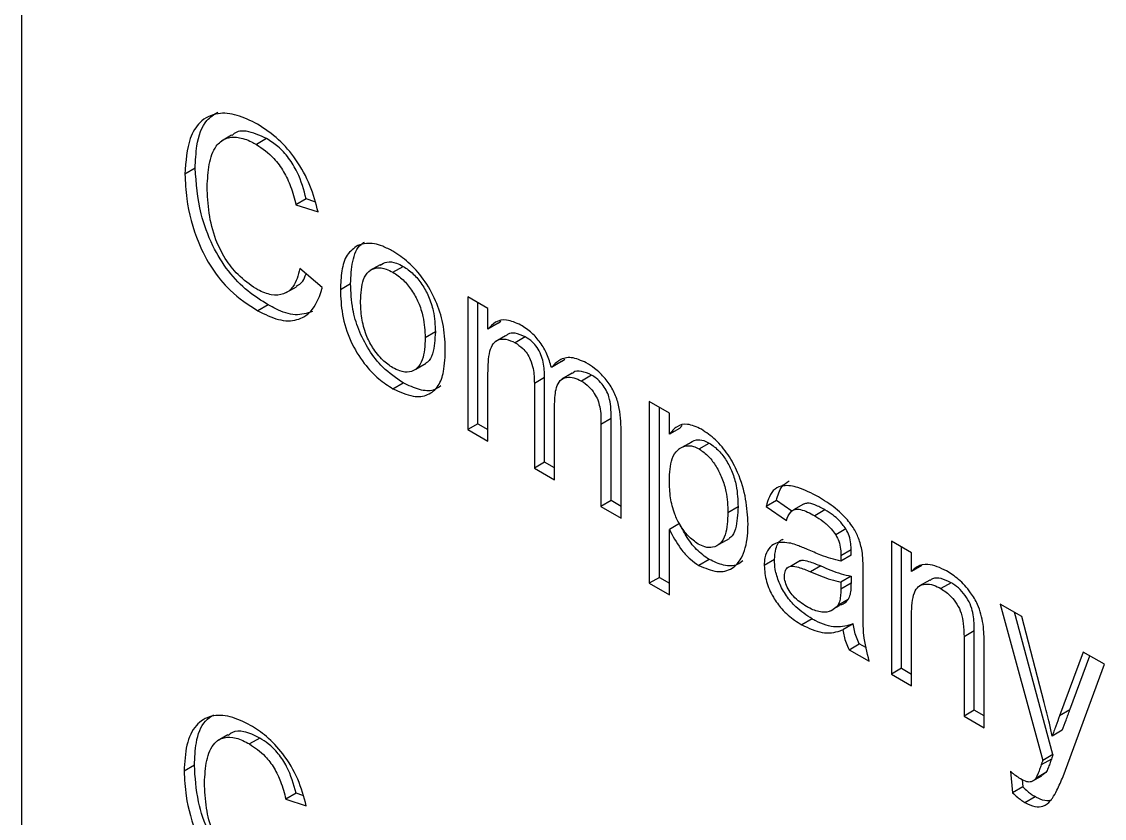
# Model space of a CAD drawing. Extents: x 75 to 2075, y 25 to 1460.
# Drawn here: x 1901.78 to 1918.91, y 1056.58 to 1069.19 of the extents above; entities that cross this region are included whole.
import ezdxf

# ---------------------------------------------------------------- set-up
doc = ezdxf.new("R2010")
doc.units = 0
doc.header["$LTSCALE"] = 5
doc.linetypes.add('SLD-KATı', pattern=[0])
doc.layers.get('0').update_dxf_attribs({"linetype": 'CONTINUOUS'})

msp = doc.modelspace()

# ---------------------------------------------------------------- linework, layer by layer
at = {"color": 7, "linetype": 'SLD-KATı'}
for p, q in [((1901.78, 1106.002), (1901.78, 1036.946)), ((1905.102, 1067.393), (1904.941, 1067.3)), ((1905.656, 1067.338), (1905.495, 1067.245)), ((1904.526, 1066.869), (1904.364, 1066.776)), ((1906.282, 1066.386), (1906.12, 1066.293)), ((1906.421, 1066.34), (1906.282, 1066.386)), ((1906.12, 1066.293), (1906.472, 1066.177)), ((1907.451, 1065.343), (1907.289, 1065.249)), ((1907.654, 1065.224), (1907.816, 1065.317)), ((1906.536, 1064.984), (1906.184, 1065.281)), ((1905.965, 1064.901), (1906.127, 1064.994)), ((1906.985, 1065.041), (1906.823, 1064.948)), ((1909.158, 1064.651), (1908.839, 1064.835)), ((1908.839, 1064.835), (1908.839, 1062.734)), ((1905.68, 1064.707), (1905.519, 1064.613)), ((1909, 1062.827), (1909, 1064.742)), ((1909.158, 1064.323), (1909.158, 1064.651)), ((1909.32, 1064.417), (1909.361, 1064.448)), ((1908.326, 1064.279), (1908.164, 1064.186)), ((1909.32, 1064.417), (1909.158, 1064.323)), ((1909.435, 1064.219), (1909.273, 1064.125)), ((1909.748, 1064.202), (1909.586, 1064.109)), ((1908.018, 1063.692), (1908.18, 1063.785)), ((1910.323, 1063.812), (1910.162, 1063.718)), ((1910.323, 1063.812), (1910.374, 1063.85)), ((1909.158, 1062.549), (1909.158, 1063.62)), ((1910.49, 1063.625), (1910.329, 1063.531)), ((1910.798, 1063.596), (1910.637, 1063.502)), ((1907.654, 1063.381), (1907.816, 1063.474)), ((1910.054, 1063.559), (1909.892, 1063.466)), ((1909.892, 1063.466), (1909.892, 1062.125)), ((1910.054, 1062.219), (1910.054, 1063.559)), ((1910.212, 1061.941), (1910.212, 1063.14)), ((1912.028, 1062.994), (1911.708, 1063.179)), ((1911.708, 1063.179), (1911.708, 1060.303)), ((1911.87, 1060.396), (1911.87, 1063.085)), ((1911.108, 1062.91), (1910.946, 1062.817)), ((1911.108, 1061.61), (1911.108, 1062.91)), ((1912.028, 1062.661), (1912.028, 1062.994)), ((1909, 1062.827), (1908.839, 1062.734)), ((1908.839, 1062.734), (1909.158, 1062.549)), ((1909, 1062.827), (1909.158, 1062.736)), ((1910.946, 1062.817), (1910.946, 1061.517)), ((1911.265, 1061.333), (1911.265, 1062.768)), ((1912.189, 1062.754), (1912.028, 1062.661)), ((1912.189, 1062.754), (1912.23, 1062.797)), ((1912.33, 1062.511), (1912.168, 1062.418)), ((1912.498, 1062.428), (1912.66, 1062.521)), ((1910.054, 1062.219), (1909.892, 1062.125)), ((1910.212, 1062.128), (1910.054, 1062.219)), ((1909.892, 1062.125), (1910.212, 1061.941)), ((1911.108, 1061.61), (1910.946, 1061.517)), ((1911.265, 1061.519), (1911.108, 1061.61)), ((1913.722, 1061.613), (1913.56, 1061.52)), ((1913.968, 1061.443), (1913.722, 1061.613)), ((1914.152, 1061.556), (1913.991, 1061.463)), ((1910.946, 1061.517), (1911.265, 1061.333)), ((1913.115, 1061.513), (1912.954, 1061.419)), ((1913.56, 1061.52), (1913.88, 1061.298)), ((1914.489, 1061.465), (1914.328, 1061.372)), ((1912.189, 1061.25), (1912.028, 1061.156)), ((1912.028, 1060.118), (1912.028, 1061.156)), ((1912.817, 1060.92), (1912.979, 1061.013)), ((1914.821, 1061.162), (1914.66, 1061.069)), ((1915.859, 1060.782), (1915.54, 1060.967)), ((1915.54, 1060.967), (1915.54, 1058.865)), ((1915.702, 1058.958), (1915.702, 1060.873)), ((1912.658, 1060.679), (1912.496, 1060.585)), ((1913.69, 1060.677), (1913.528, 1060.583)), ((1914.902, 1060.747), (1914.74, 1060.654)), ((1914.903, 1060.832), (1914.742, 1060.739)), ((1915.859, 1060.489), (1915.859, 1060.782)), ((1914.103, 1060.663), (1913.942, 1060.57)), ((1914.423, 1060.577), (1914.261, 1060.484)), ((1916.021, 1060.582), (1915.859, 1060.489)), ((1911.87, 1060.396), (1911.708, 1060.303)), ((1911.87, 1060.396), (1912.028, 1060.305)), ((1914.903, 1060.415), (1914.742, 1060.321)), ((1914.903, 1060.415), (1914.902, 1060.308)), ((1915.093, 1060.036), (1915.093, 1060.486)), ((1916.147, 1060.354), (1915.986, 1060.26)), ((1911.708, 1060.303), (1912.028, 1060.118)), ((1914.742, 1060.321), (1914.74, 1060.215)), ((1914.74, 1060.215), (1914.902, 1060.308)), ((1916.487, 1060.312), (1916.325, 1060.219)), ((1914.855, 1060.044), (1914.693, 1059.951)), ((1914.555, 1059.857), (1914.569, 1059.865)), ((1914.626, 1059.898), (1914.717, 1059.95)), ((1917.602, 1059.776), (1917.264, 1059.971)), ((1917.264, 1059.971), (1917.935, 1057.5)), ((1918.097, 1057.594), (1917.486, 1059.843)), ((1914.286, 1059.739), (1914.124, 1059.645)), ((1914.935, 1059.659), (1914.774, 1059.565)), ((1915.859, 1058.681), (1915.859, 1059.808)), ((1917.959, 1058.416), (1917.602, 1059.776)), ((1916.851, 1059.549), (1916.69, 1059.456)), ((1916.851, 1058.295), (1916.851, 1059.549)), ((1914.87, 1059.252), (1915.031, 1059.345)), ((1915.146, 1059.279), (1915.031, 1059.345)), ((1916.69, 1059.456), (1916.69, 1058.201)), ((1917.009, 1058.017), (1917.009, 1059.303)), ((1914.87, 1059.252), (1915.189, 1059.068)), ((1918.574, 1059.215), (1918.202, 1058.205)), ((1918.364, 1058.298), (1918.679, 1059.155)), ((1918.91, 1059.021), (1918.574, 1059.215)), ((1915.702, 1058.958), (1915.54, 1058.865)), ((1915.702, 1058.958), (1915.859, 1058.867)), ((1918.258, 1057.247), (1918.91, 1059.021)), ((1915.54, 1058.865), (1915.859, 1058.681)), ((1916.851, 1058.295), (1916.69, 1058.201)), ((1917.009, 1058.204), (1916.851, 1058.295)), ((1918.364, 1058.298), (1918.202, 1058.205)), ((1916.69, 1058.201), (1917.009, 1058.017)), ((1918.245, 1057.976), (1918.084, 1057.883)), ((1905.041, 1057.904), (1904.879, 1057.811)), ((1905.549, 1057.853), (1905.387, 1057.76)), ((1918.097, 1057.594), (1917.935, 1057.5)), ((1904.513, 1057.423), (1904.351, 1057.33)), ((1918.072, 1057.522), (1917.91, 1057.429)), ((1917.424, 1057.329), (1917.456, 1056.989)), ((1917.759, 1057.164), (1917.921, 1057.258)), ((1917.986, 1057.309), (1917.825, 1057.215)), ((1917.986, 1057.309), (1917.92, 1057.259)), ((1917.618, 1057.082), (1917.456, 1056.989)), ((1917.607, 1057.196), (1917.618, 1057.082)), ((1906.122, 1056.98), (1905.961, 1056.887)), ((1906.23, 1056.945), (1906.122, 1056.98)), ((1917.652, 1056.835), (1917.813, 1056.928)), ((1905.961, 1056.887), (1906.283, 1056.781))]:
    msp.add_line(p, q, dxfattribs=at)
for points, knots in [([(1905.512, 1067.567), (1905.403, 1067.621), (1905.185, 1067.729), (1904.86, 1067.756), (1904.597, 1067.628), (1904.4, 1067.302), (1904.378, 1066.977), (1904.364, 1066.776)], [0, 0, 0, 0, 0.1701056, 0.3408708, 0.5442027, 0.7187881, 1, 1, 1, 1]), ([(1904.526, 1066.869), (1904.531, 1066.99), (1904.544, 1067.281), (1904.656, 1067.613), (1904.821, 1067.719), (1904.882, 1067.758)], [0, 0, 0, 0, 0.311792, 0.747255, 1, 1, 1, 1]), ([(1906.472, 1066.177), (1906.435, 1066.317), (1906.36, 1066.599), (1906.135, 1067.005), (1905.841, 1067.351), (1905.625, 1067.493), (1905.512, 1067.567)], [0, 0, 0, 0, 0.251058, 0.504599, 0.739603, 1, 1, 1, 1]), ([(1904.715, 1066.575), (1904.722, 1066.696), (1904.736, 1066.938), (1904.828, 1067.215), (1904.998, 1067.353), (1905.196, 1067.374), (1905.37, 1067.314), (1905.469, 1067.259), (1905.495, 1067.245)], [0, 0, 0, 0, 0.231033, 0.463353, 0.626192, 0.789224, 0.944775, 1, 1, 1, 1]), ([(1905.656, 1067.338), (1905.547, 1067.389), (1905.362, 1067.475), (1905.176, 1067.454), (1905.12, 1067.397), (1905.108, 1067.385)], [0, 0, 0, 0, 0.533255, 0.901284, 1, 1, 1, 1]), ([(1905.495, 1067.245), (1905.591, 1067.18), (1905.749, 1067.072), (1905.932, 1066.818), (1906.05, 1066.564), (1906.096, 1066.389), (1906.12, 1066.293)], [0, 0, 0, 0, 0.323377, 0.533941, 0.743633, 1, 1, 1, 1]), ([(1906.282, 1066.386), (1906.244, 1066.528), (1906.184, 1066.75), (1906.01, 1067.037), (1905.839, 1067.221), (1905.717, 1067.3), (1905.656, 1067.338)], [0, 0, 0, 0, 0.373366, 0.583602, 0.793798, 1, 1, 1, 1]), ([(1905.68, 1064.707), (1905.572, 1064.775), (1905.354, 1064.912), (1905.04, 1065.231), (1904.777, 1065.663), (1904.572, 1066.239), (1904.543, 1066.634), (1904.526, 1066.869)], [0, 0, 0, 0, 0.165533, 0.332506, 0.501728, 0.702471, 1, 1, 1, 1]), ([(1904.364, 1066.776), (1904.37, 1066.648), (1904.385, 1066.306), (1904.521, 1065.781), (1904.78, 1065.276), (1905.109, 1064.878), (1905.368, 1064.71), (1905.519, 1064.613)], [0, 0, 0, 0, 0.165411, 0.442598, 0.607093, 0.772196, 1, 1, 1, 1]), ([(1905.486, 1064.964), (1905.39, 1065.031), (1905.215, 1065.154), (1904.992, 1065.435), (1904.825, 1065.777), (1904.732, 1066.172), (1904.721, 1066.438), (1904.715, 1066.575)], [0, 0, 0, 0, 0.200463, 0.364003, 0.528206, 0.756858, 1, 1, 1, 1]), ([(1907.097, 1065.647), (1907.036, 1065.603), (1906.913, 1065.516), (1906.835, 1065.252), (1906.827, 1065.049), (1906.823, 1064.948)], [0, 0, 0, 0, 0.335122, 0.67015, 1, 1, 1, 1]), ([(1906.985, 1065.041), (1906.99, 1065.163), (1907.002, 1065.406), (1907.092, 1065.631), (1907.186, 1065.691), (1907.205, 1065.702)], [0, 0, 0, 0, 0.442751, 0.891288, 1, 1, 1, 1]), ([(1907.654, 1065.556), (1907.6, 1065.584), (1907.456, 1065.66), (1907.259, 1065.697), (1907.142, 1065.661), (1907.097, 1065.647)], [0, 0, 0, 0, 0.268179, 0.717786, 1, 1, 1, 1]), ([(1908.483, 1064.019), (1908.477, 1064.148), (1908.466, 1064.388), (1908.343, 1064.776), (1908.149, 1065.117), (1907.906, 1065.391), (1907.736, 1065.502), (1907.654, 1065.556)], [0, 0, 0, 0, 0.234087, 0.433973, 0.634556, 0.823269, 1, 1, 1, 1]), ([(1907.142, 1064.765), (1907.148, 1064.889), (1907.157, 1065.076), (1907.263, 1065.247), (1907.39, 1065.305), (1907.529, 1065.289), (1907.619, 1065.243), (1907.654, 1065.224)], [0, 0, 0, 0, 0.34915, 0.530339, 0.712129, 0.886502, 1, 1, 1, 1]), ([(1907.454, 1065.338), (1907.487, 1065.358), (1907.558, 1065.401), (1907.691, 1065.382), (1907.78, 1065.336), (1907.816, 1065.317)], [0, 0, 0, 0, 0.344521, 0.741566, 1, 1, 1, 1]), ([(1907.816, 1065.317), (1907.871, 1065.281), (1907.977, 1065.209), (1908.117, 1065.035), (1908.228, 1064.834), (1908.314, 1064.568), (1908.321, 1064.389), (1908.326, 1064.279)], [0, 0, 0, 0, 0.176917, 0.343977, 0.510462, 0.700267, 1, 1, 1, 1]), ([(1906.184, 1065.281), (1906.155, 1065.176), (1906.105, 1064.998), (1905.933, 1064.866), (1905.737, 1064.851), (1905.579, 1064.912), (1905.496, 1064.958), (1905.486, 1064.964)], [0, 0, 0, 0, 0.319745, 0.538312, 0.757475, 0.969147, 1, 1, 1, 1]), ([(1906.122, 1065.002), (1906.161, 1065.024), (1906.234, 1065.063), (1906.265, 1065.157), (1906.279, 1065.201)], [0, 0, 0, 0, 0.532549, 1, 1, 1, 1]), ([(1907.654, 1065.224), (1907.709, 1065.187), (1907.815, 1065.115), (1907.955, 1064.942), (1908.066, 1064.741), (1908.152, 1064.475), (1908.159, 1064.296), (1908.164, 1064.186)], [0, 0, 0, 0, 0.176917, 0.343977, 0.510462, 0.700267, 1, 1, 1, 1]), ([(1905.519, 1064.613), (1905.628, 1064.559), (1905.847, 1064.45), (1906.143, 1064.449), (1906.388, 1064.602), (1906.492, 1064.82), (1906.531, 1064.967), (1906.536, 1064.984)], [0, 0, 0, 0, 0.2287538, 0.4597106, 0.6793861, 0.9631635, 1, 1, 1, 1]), ([(1906.823, 1064.948), (1906.828, 1064.82), (1906.839, 1064.561), (1906.964, 1064.143), (1907.181, 1063.785), (1907.421, 1063.53), (1907.579, 1063.429), (1907.654, 1063.381)], [0, 0, 0, 0, 0.229174, 0.461161, 0.666129, 0.841865, 1, 1, 1, 1]), ([(1907.816, 1063.474), (1907.706, 1063.548), (1907.511, 1063.68), (1907.266, 1063.992), (1907.102, 1064.314), (1907, 1064.678), (1906.99, 1064.909), (1906.985, 1065.041)], [0, 0, 0, 0, 0.2305452, 0.4096207, 0.5888012, 0.7644406, 1, 1, 1, 1]), ([(1906.382, 1064.601), (1906.294, 1064.574), (1906.122, 1064.521), (1905.866, 1064.606), (1905.721, 1064.685), (1905.68, 1064.707)], [0, 0, 0, 0, 0.429438, 0.84039, 1, 1, 1, 1]), ([(1907.654, 1063.712), (1907.599, 1063.749), (1907.483, 1063.827), (1907.333, 1064.019), (1907.215, 1064.253), (1907.151, 1064.509), (1907.145, 1064.678), (1907.142, 1064.765)], [0, 0, 0, 0, 0.174229, 0.372384, 0.541245, 0.763693, 1, 1, 1, 1]), ([(1909.678, 1064.388), (1909.601, 1064.423), (1909.453, 1064.49), (1909.272, 1064.449), (1909.195, 1064.364), (1909.158, 1064.323)], [0, 0, 0, 0, 0.359274, 0.693471, 1, 1, 1, 1]), ([(1908.326, 1064.279), (1908.318, 1064.159), (1908.307, 1063.975), (1908.236, 1063.817), (1908.185, 1063.795), (1908.177, 1063.791)], [0, 0, 0, 0, 0.613662, 0.936764, 1, 1, 1, 1]), ([(1909.748, 1064.202), (1909.693, 1064.226), (1909.596, 1064.268), (1909.488, 1064.262), (1909.451, 1064.224), (1909.439, 1064.212)], [0, 0, 0, 0, 0.4639261, 0.8325008, 1, 1, 1, 1]), ([(1910.162, 1063.718), (1910.142, 1063.789), (1910.103, 1063.924), (1909.99, 1064.115), (1909.845, 1064.28), (1909.736, 1064.35), (1909.678, 1064.388)], [0, 0, 0, 0, 0.256037, 0.490187, 0.724677, 1, 1, 1, 1]), ([(1908.164, 1064.186), (1908.159, 1064.062), (1908.15, 1063.874), (1908.048, 1063.698), (1907.922, 1063.635), (1907.781, 1063.647), (1907.69, 1063.694), (1907.654, 1063.712)], [0, 0, 0, 0, 0.345857, 0.527957, 0.710739, 0.884559, 1, 1, 1, 1]), ([(1909.158, 1063.62), (1909.16, 1063.745), (1909.162, 1063.923), (1909.235, 1064.102), (1909.325, 1064.166), (1909.447, 1064.173), (1909.537, 1064.131), (1909.586, 1064.109)], [0, 0, 0, 0, 0.37333, 0.532125, 0.692149, 0.831411, 1, 1, 1, 1]), ([(1909.586, 1064.109), (1909.628, 1064.082), (1909.695, 1064.038), (1909.779, 1063.94), (1909.838, 1063.828), (1909.886, 1063.662), (1909.89, 1063.542), (1909.892, 1063.466)], [0, 0, 0, 0, 0.213361, 0.344497, 0.476024, 0.669603, 1, 1, 1, 1]), ([(1910.054, 1063.559), (1910.051, 1063.638), (1910.047, 1063.754), (1909.999, 1063.92), (1909.941, 1064.034), (1909.852, 1064.134), (1909.787, 1064.177), (1909.748, 1064.202)], [0, 0, 0, 0, 0.344047, 0.50218, 0.66197, 0.799502, 1, 1, 1, 1]), ([(1907.654, 1063.381), (1907.764, 1063.33), (1907.963, 1063.239), (1908.214, 1063.269), (1908.382, 1063.41), (1908.473, 1063.671), (1908.48, 1063.892), (1908.483, 1064.019)], [0, 0, 0, 0, 0.2270141, 0.4113777, 0.5964416, 0.7679465, 1, 1, 1, 1]), ([(1910.714, 1063.79), (1910.632, 1063.827), (1910.476, 1063.897), (1910.286, 1063.848), (1910.202, 1063.761), (1910.162, 1063.718)], [0, 0, 0, 0, 0.35945, 0.688968, 1, 1, 1, 1]), ([(1911.265, 1062.768), (1911.259, 1062.901), (1911.249, 1063.093), (1911.138, 1063.369), (1911.009, 1063.558), (1910.86, 1063.698), (1910.757, 1063.762), (1910.714, 1063.79)], [0, 0, 0, 0, 0.349667, 0.509999, 0.670728, 0.859642, 1, 1, 1, 1]), ([(1910.798, 1063.596), (1910.744, 1063.62), (1910.639, 1063.668), (1910.531, 1063.663), (1910.498, 1063.625), (1910.494, 1063.62)], [0, 0, 0, 0, 0.478978, 0.935721, 1, 1, 1, 1]), ([(1911.108, 1062.91), (1911.107, 1062.973), (1911.105, 1063.081), (1911.083, 1063.234), (1911.031, 1063.359), (1910.96, 1063.462), (1910.88, 1063.545), (1910.823, 1063.58), (1910.798, 1063.596)], [0, 0, 0, 0, 0.262102, 0.454302, 0.589186, 0.723613, 0.881599, 1, 1, 1, 1]), ([(1908.413, 1063.427), (1908.375, 1063.401), (1908.283, 1063.336), (1908.07, 1063.353), (1907.903, 1063.432), (1907.816, 1063.474)], [0, 0, 0, 0, 0.248948, 0.609336, 1, 1, 1, 1]), ([(1910.212, 1063.14), (1910.216, 1063.232), (1910.222, 1063.375), (1910.294, 1063.52), (1910.395, 1063.569), (1910.514, 1063.564), (1910.597, 1063.522), (1910.637, 1063.502)], [0, 0, 0, 0, 0.3174728, 0.4962705, 0.6764249, 0.8448007, 1, 1, 1, 1]), ([(1910.637, 1063.502), (1910.677, 1063.476), (1910.75, 1063.426), (1910.839, 1063.315), (1910.899, 1063.203), (1910.946, 1063.03), (1910.946, 1062.907), (1910.946, 1062.817)], [0, 0, 0, 0, 0.193168, 0.354357, 0.487885, 0.621369, 1, 1, 1, 1]), ([(1912.534, 1062.739), (1912.459, 1062.774), (1912.316, 1062.842), (1912.14, 1062.793), (1912.065, 1062.705), (1912.028, 1062.661)], [0, 0, 0, 0, 0.350673, 0.674579, 1, 1, 1, 1]), ([(1913.273, 1061.24), (1913.266, 1061.369), (1913.252, 1061.628), (1913.141, 1062.015), (1912.964, 1062.34), (1912.761, 1062.587), (1912.61, 1062.688), (1912.534, 1062.739)], [0, 0, 0, 0, 0.244541, 0.491068, 0.659839, 0.828729, 1, 1, 1, 1]), ([(1912.331, 1062.508), (1912.37, 1062.535), (1912.438, 1062.58), (1912.559, 1062.572), (1912.63, 1062.536), (1912.66, 1062.521)], [0, 0, 0, 0, 0.443236, 0.769158, 1, 1, 1, 1]), ([(1912.028, 1061.926), (1912.033, 1062.05), (1912.042, 1062.244), (1912.152, 1062.422), (1912.273, 1062.484), (1912.397, 1062.479), (1912.468, 1062.443), (1912.498, 1062.428)], [0, 0, 0, 0, 0.359218, 0.561512, 0.764115, 0.902199, 1, 1, 1, 1]), ([(1912.498, 1062.428), (1912.551, 1062.391), (1912.65, 1062.321), (1912.773, 1062.149), (1912.869, 1061.961), (1912.943, 1061.704), (1912.95, 1061.529), (1912.954, 1061.419)], [0, 0, 0, 0, 0.177405, 0.333367, 0.498262, 0.685304, 1, 1, 1, 1]), ([(1912.66, 1062.521), (1912.712, 1062.484), (1912.811, 1062.414), (1912.935, 1062.243), (1913.031, 1062.054), (1913.105, 1061.797), (1913.111, 1061.622), (1913.115, 1061.513)], [0, 0, 0, 0, 0.177405, 0.333367, 0.498262, 0.685304, 1, 1, 1, 1]), ([(1912.485, 1060.923), (1912.43, 1060.962), (1912.325, 1061.036), (1912.198, 1061.214), (1912.095, 1061.422), (1912.036, 1061.669), (1912.031, 1061.837), (1912.028, 1061.926)], [0, 0, 0, 0, 0.186089, 0.355115, 0.514838, 0.741405, 1, 1, 1, 1]), ([(1913.722, 1061.613), (1913.744, 1061.695), (1913.783, 1061.835), (1913.883, 1061.896), (1913.924, 1061.922)], [0, 0, 0, 0, 0.5903824, 1, 1, 1, 1]), ([(1914.385, 1061.67), (1914.277, 1061.726), (1914.086, 1061.825), (1913.848, 1061.862), (1913.691, 1061.805), (1913.604, 1061.682), (1913.574, 1061.573), (1913.56, 1061.52)], [0, 0, 0, 0, 0.299431, 0.527405, 0.688149, 0.848766, 1, 1, 1, 1]), ([(1914.489, 1061.465), (1914.437, 1061.493), (1914.342, 1061.543), (1914.223, 1061.58), (1914.172, 1061.56), (1914.154, 1061.552)], [0, 0, 0, 0, 0.448347, 0.801563, 1, 1, 1, 1]), ([(1915.078, 1060.81), (1915.062, 1060.879), (1915.035, 1061.005), (1914.931, 1061.206), (1914.757, 1061.41), (1914.564, 1061.563), (1914.429, 1061.644), (1914.385, 1061.67)], [0, 0, 0, 0, 0.186443, 0.336426, 0.535955, 0.84797, 1, 1, 1, 1]), ([(1912.954, 1061.419), (1912.949, 1061.296), (1912.941, 1061.107), (1912.845, 1060.925), (1912.727, 1060.863), (1912.6, 1060.866), (1912.52, 1060.906), (1912.485, 1060.923)], [0, 0, 0, 0, 0.358563, 0.546555, 0.735492, 0.886011, 1, 1, 1, 1]), ([(1913.115, 1061.513), (1913.108, 1061.392), (1913.098, 1061.208), (1913.033, 1061.046), (1912.983, 1061.022), (1912.976, 1061.019)], [0, 0, 0, 0, 0.617559, 0.94134, 1, 1, 1, 1]), ([(1913.88, 1061.298), (1913.898, 1061.347), (1913.928, 1061.426), (1914.012, 1061.48), (1914.143, 1061.471), (1914.252, 1061.412), (1914.328, 1061.372)], [0, 0, 0, 0, 0.278963, 0.446676, 0.614792, 1, 1, 1, 1]), ([(1914.328, 1061.372), (1914.372, 1061.344), (1914.461, 1061.288), (1914.577, 1061.184), (1914.637, 1061.101), (1914.66, 1061.069)], [0, 0, 0, 0, 0.37929, 0.761237, 1, 1, 1, 1]), ([(1914.821, 1061.162), (1914.785, 1061.211), (1914.723, 1061.294), (1914.607, 1061.391), (1914.533, 1061.438), (1914.489, 1061.465)], [0, 0, 0, 0, 0.366633, 0.627181, 1, 1, 1, 1]), ([(1912.658, 1060.679), (1912.589, 1060.726), (1912.455, 1060.82), (1912.296, 1061.036), (1912.222, 1061.184), (1912.189, 1061.25)], [0, 0, 0, 0, 0.367659, 0.718789, 1, 1, 1, 1]), ([(1912.496, 1060.585), (1912.593, 1060.544), (1912.787, 1060.46), (1913.024, 1060.516), (1913.195, 1060.713), (1913.266, 1060.974), (1913.271, 1061.177), (1913.273, 1061.24)], [0, 0, 0, 0, 0.21108, 0.423089, 0.608425, 0.879181, 1, 1, 1, 1]), ([(1912.028, 1061.156), (1912.082, 1061.051), (1912.174, 1060.875), (1912.348, 1060.682), (1912.45, 1060.615), (1912.496, 1060.585)], [0, 0, 0, 0, 0.448387, 0.752934, 1, 1, 1, 1]), ([(1914.66, 1061.069), (1914.677, 1061.035), (1914.717, 1060.961), (1914.739, 1060.846), (1914.741, 1060.773), (1914.742, 1060.739)], [0, 0, 0, 0, 0.300025, 0.66691, 1, 1, 1, 1]), ([(1914.903, 1060.832), (1914.903, 1060.863), (1914.901, 1060.932), (1914.882, 1061.047), (1914.84, 1061.126), (1914.821, 1061.162)], [0, 0, 0, 0, 0.296105, 0.673457, 1, 1, 1, 1]), ([(1913.952, 1060.935), (1913.864, 1060.947), (1913.724, 1060.967), (1913.593, 1060.858), (1913.535, 1060.73), (1913.53, 1060.626), (1913.528, 1060.583)], [0, 0, 0, 0, 0.383402, 0.61322, 0.842563, 1, 1, 1, 1]), ([(1913.69, 1060.677), (1913.695, 1060.736), (1913.706, 1060.868), (1913.765, 1060.979), (1913.824, 1060.999), (1913.83, 1061.001)], [0, 0, 0, 0, 0.421119, 0.938222, 1, 1, 1, 1]), ([(1914.214, 1060.837), (1914.187, 1060.848), (1914.134, 1060.871), (1914.046, 1060.906), (1913.986, 1060.925), (1913.952, 1060.935)], [0, 0, 0, 0, 0.303153, 0.606337, 1, 1, 1, 1]), ([(1914.74, 1060.654), (1914.689, 1060.666), (1914.585, 1060.689), (1914.409, 1060.755), (1914.285, 1060.807), (1914.214, 1060.837)], [0, 0, 0, 0, 0.301096, 0.601912, 1, 1, 1, 1]), ([(1913.192, 1060.659), (1913.164, 1060.636), (1913.083, 1060.572), (1912.893, 1060.572), (1912.735, 1060.644), (1912.658, 1060.679)], [0, 0, 0, 0, 0.2178748, 0.6189172, 1, 1, 1, 1]), ([(1914.286, 1059.739), (1914.198, 1059.796), (1914.054, 1059.889), (1913.873, 1060.1), (1913.76, 1060.309), (1913.698, 1060.511), (1913.692, 1060.626), (1913.69, 1060.677)], [0, 0, 0, 0, 0.295184, 0.483407, 0.672011, 0.855923, 1, 1, 1, 1]), ([(1914.105, 1060.66), (1914.112, 1060.663), (1914.148, 1060.676), (1914.259, 1060.643), (1914.36, 1060.603), (1914.423, 1060.577)], [0, 0, 0, 0, 0.080159, 0.416888, 1, 1, 1, 1]), ([(1914.742, 1060.739), (1914.742, 1060.732), (1914.742, 1060.718), (1914.741, 1060.69), (1914.74, 1060.668), (1914.74, 1060.654)], [0, 0, 0, 0, 0.250125, 0.500209, 1, 1, 1, 1]), ([(1914.902, 1060.747), (1914.902, 1060.754), (1914.902, 1060.769), (1914.903, 1060.797), (1914.903, 1060.818), (1914.903, 1060.832)], [0, 0, 0, 0, 0.250088, 0.500176, 1, 1, 1, 1]), ([(1915.093, 1060.486), (1915.093, 1060.517), (1915.093, 1060.579), (1915.09, 1060.686), (1915.082, 1060.764), (1915.078, 1060.81)], [0, 0, 0, 0, 0.295392, 0.590817, 1, 1, 1, 1]), ([(1913.528, 1060.583), (1913.535, 1060.5), (1913.547, 1060.339), (1913.659, 1060.09), (1913.816, 1059.874), (1913.978, 1059.735), (1914.086, 1059.669), (1914.124, 1059.645)], [0, 0, 0, 0, 0.231168, 0.448347, 0.633012, 0.871315, 1, 1, 1, 1]), ([(1913.848, 1060.42), (1913.851, 1060.45), (1913.857, 1060.509), (1913.903, 1060.559), (1913.973, 1060.581), (1914.096, 1060.553), (1914.197, 1060.511), (1914.261, 1060.484)], [0, 0, 0, 0, 0.151465, 0.299851, 0.43263, 0.640329, 1, 1, 1, 1]), ([(1914.423, 1060.577), (1914.476, 1060.555), (1914.584, 1060.51), (1914.745, 1060.45), (1914.851, 1060.426), (1914.903, 1060.415)], [0, 0, 0, 0, 0.328949, 0.663406, 1, 1, 1, 1]), ([(1916.414, 1060.499), (1916.312, 1060.546), (1916.141, 1060.626), (1915.957, 1060.583), (1915.888, 1060.516), (1915.859, 1060.489)], [0, 0, 0, 0, 0.463715, 0.782335, 1, 1, 1, 1]), ([(1916.992, 1059.657), (1916.97, 1059.761), (1916.934, 1059.931), (1916.784, 1060.183), (1916.611, 1060.37), (1916.477, 1060.458), (1916.414, 1060.499)], [0, 0, 0, 0, 0.303959, 0.495122, 0.760875, 1, 1, 1, 1]), ([(1914.197, 1059.935), (1914.126, 1059.981), (1914.026, 1060.046), (1913.919, 1060.187), (1913.866, 1060.292), (1913.85, 1060.372), (1913.848, 1060.411), (1913.848, 1060.42)], [0, 0, 0, 0, 0.439875, 0.613983, 0.78895, 0.955904, 1, 1, 1, 1]), ([(1914.261, 1060.484), (1914.315, 1060.462), (1914.422, 1060.417), (1914.584, 1060.357), (1914.689, 1060.333), (1914.742, 1060.321)], [0, 0, 0, 0, 0.328949, 0.663406, 1, 1, 1, 1]), ([(1916.487, 1060.312), (1916.432, 1060.338), (1916.328, 1060.387), (1916.211, 1060.389), (1916.164, 1060.356), (1916.151, 1060.347)], [0, 0, 0, 0, 0.437416, 0.843674, 1, 1, 1, 1]), ([(1914.74, 1060.215), (1914.74, 1060.184), (1914.738, 1060.12), (1914.728, 1060.026), (1914.705, 1059.976), (1914.693, 1059.951)], [0, 0, 0, 0, 0.312047, 0.650148, 1, 1, 1, 1]), ([(1914.902, 1060.308), (1914.901, 1060.278), (1914.9, 1060.214), (1914.89, 1060.12), (1914.866, 1060.07), (1914.855, 1060.044)], [0, 0, 0, 0, 0.312047, 0.650148, 1, 1, 1, 1]), ([(1915.859, 1059.808), (1915.863, 1059.932), (1915.869, 1060.109), (1915.964, 1060.264), (1916.076, 1060.295), (1916.199, 1060.283), (1916.286, 1060.239), (1916.325, 1060.219)], [0, 0, 0, 0, 0.381674, 0.539897, 0.698646, 0.862562, 1, 1, 1, 1]), ([(1916.325, 1060.219), (1916.38, 1060.181), (1916.472, 1060.117), (1916.583, 1059.973), (1916.655, 1059.822), (1916.686, 1059.644), (1916.688, 1059.525), (1916.69, 1059.456)], [0, 0, 0, 0, 0.237268, 0.39578, 0.555411, 0.741863, 1, 1, 1, 1]), ([(1916.851, 1059.549), (1916.85, 1059.632), (1916.848, 1059.757), (1916.806, 1059.941), (1916.733, 1060.083), (1916.632, 1060.208), (1916.544, 1060.276), (1916.496, 1060.306), (1916.487, 1060.312)], [0, 0, 0, 0, 0.308807, 0.463211, 0.619249, 0.788779, 0.959147, 1, 1, 1, 1]), ([(1914.855, 1060.044), (1914.824, 1060.008), (1914.786, 1059.962), (1914.726, 1059.957), (1914.714, 1059.956)], [0, 0, 0, 0, 0.799769, 1, 1, 1, 1]), ([(1915.189, 1059.068), (1915.154, 1059.209), (1915.094, 1059.451), (1915.095, 1059.761), (1915.094, 1059.944), (1915.093, 1060.036)], [0, 0, 0, 0, 0.409089, 0.704246, 1, 1, 1, 1]), ([(1914.693, 1059.951), (1914.66, 1059.918), (1914.594, 1059.852), (1914.437, 1059.837), (1914.298, 1059.88), (1914.215, 1059.925), (1914.197, 1059.935)], [0, 0, 0, 0, 0.27949, 0.574246, 0.90837, 1, 1, 1, 1]), ([(1914.124, 1059.645), (1914.234, 1059.593), (1914.455, 1059.489), (1914.659, 1059.527), (1914.759, 1059.561), (1914.774, 1059.565)], [0, 0, 0, 0, 0.459986, 0.921472, 1, 1, 1, 1]), ([(1914.935, 1059.659), (1914.848, 1059.633), (1914.673, 1059.582), (1914.433, 1059.657), (1914.305, 1059.728), (1914.286, 1059.739)], [0, 0, 0, 0, 0.456532, 0.919814, 1, 1, 1, 1]), ([(1915.031, 1059.345), (1915.016, 1059.38), (1914.985, 1059.449), (1914.953, 1059.555), (1914.941, 1059.624), (1914.935, 1059.659)], [0, 0, 0, 0, 0.329684, 0.660468, 1, 1, 1, 1]), ([(1917.009, 1059.303), (1917.009, 1059.334), (1917.008, 1059.397), (1917.006, 1059.513), (1916.998, 1059.601), (1916.992, 1059.657)], [0, 0, 0, 0, 0.270239, 0.540531, 1, 1, 1, 1]), ([(1914.774, 1059.565), (1914.779, 1059.532), (1914.79, 1059.464), (1914.822, 1059.358), (1914.854, 1059.288), (1914.87, 1059.252)], [0, 0, 0, 0, 0.32957, 0.659979, 1, 1, 1, 1]), ([(1918.084, 1057.883), (1918.069, 1057.951), (1918.044, 1058.073), (1918.002, 1058.251), (1917.974, 1058.361), (1917.959, 1058.416)], [0, 0, 0, 0, 0.386088, 0.69291, 1, 1, 1, 1]), ([(1918.245, 1057.976), (1918.265, 1058.03), (1918.295, 1058.111), (1918.334, 1058.218), (1918.354, 1058.271), (1918.364, 1058.298)], [0, 0, 0, 0, 0.499997, 0.749997, 1, 1, 1, 1]), ([(1905.403, 1058.055), (1905.294, 1058.108), (1905.076, 1058.215), (1904.768, 1058.223), (1904.521, 1058.07), (1904.373, 1057.756), (1904.359, 1057.473), (1904.351, 1057.33)], [0, 0, 0, 0, 0.185799, 0.372523, 0.56917, 0.781845, 1, 1, 1, 1]), ([(1904.513, 1057.423), (1904.519, 1057.544), (1904.532, 1057.814), (1904.635, 1058.106), (1904.774, 1058.194), (1904.821, 1058.223)], [0, 0, 0, 0, 0.350568, 0.780714, 1, 1, 1, 1]), ([(1918.202, 1058.205), (1918.182, 1058.151), (1918.153, 1058.071), (1918.113, 1057.964), (1918.093, 1057.91), (1918.084, 1057.883)], [0, 0, 0, 0, 0.499997, 0.749998, 1, 1, 1, 1]), ([(1905.549, 1057.853), (1905.464, 1057.895), (1905.309, 1057.97), (1905.134, 1057.967), (1905.069, 1057.912), (1905.047, 1057.893)], [0, 0, 0, 0, 0.4513295, 0.8190139, 1, 1, 1, 1]), ([(1906.283, 1056.781), (1906.245, 1056.922), (1906.169, 1057.205), (1905.935, 1057.598), (1905.666, 1057.886), (1905.487, 1058.001), (1905.403, 1058.055)], [0, 0, 0, 0, 0.274465, 0.552032, 0.787154, 1, 1, 1, 1]), ([(1904.673, 1057.146), (1904.68, 1057.267), (1904.694, 1057.509), (1904.798, 1057.77), (1904.977, 1057.873), (1905.172, 1057.869), (1905.315, 1057.797), (1905.387, 1057.76)], [0, 0, 0, 0, 0.252434, 0.507262, 0.669158, 0.831466, 1, 1, 1, 1]), ([(1905.387, 1057.76), (1905.472, 1057.702), (1905.614, 1057.606), (1905.78, 1057.382), (1905.893, 1057.146), (1905.936, 1056.981), (1905.961, 1056.887)], [0, 0, 0, 0, 0.313458, 0.521233, 0.728304, 1, 1, 1, 1]), ([(1906.122, 1056.98), (1906.083, 1057.124), (1906.023, 1057.342), (1905.846, 1057.612), (1905.694, 1057.762), (1905.593, 1057.826), (1905.549, 1057.853)], [0, 0, 0, 0, 0.408812, 0.621797, 0.834542, 1, 1, 1, 1]), ([(1918.097, 1057.594), (1918.094, 1057.588), (1918.09, 1057.576), (1918.082, 1057.552), (1918.076, 1057.534), (1918.072, 1057.522)], [0, 0, 0, 0, 0.2500005, 0.5000012, 1, 1, 1, 1]), ([(1905.571, 1055.441), (1905.462, 1055.51), (1905.244, 1055.649), (1904.946, 1055.97), (1904.711, 1056.388), (1904.548, 1056.891), (1904.525, 1057.234), (1904.513, 1057.423)], [0, 0, 0, 0, 0.180735, 0.363692, 0.524843, 0.737291, 1, 1, 1, 1]), ([(1917.91, 1057.429), (1917.902, 1057.404), (1917.885, 1057.355), (1917.858, 1057.281), (1917.836, 1057.237), (1917.825, 1057.215)], [0, 0, 0, 0, 0.332398, 0.665711, 1, 1, 1, 1]), ([(1917.935, 1057.5), (1917.933, 1057.494), (1917.929, 1057.482), (1917.92, 1057.459), (1917.914, 1057.441), (1917.91, 1057.429)], [0, 0, 0, 0, 0.2500005, 0.5000012, 1, 1, 1, 1]), ([(1918.072, 1057.522), (1918.063, 1057.497), (1918.046, 1057.448), (1918.02, 1057.375), (1917.998, 1057.331), (1917.986, 1057.309)], [0, 0, 0, 0, 0.332398, 0.665711, 1, 1, 1, 1]), ([(1904.351, 1057.33), (1904.357, 1057.202), (1904.373, 1056.879), (1904.506, 1056.389), (1904.747, 1055.933), (1905.046, 1055.582), (1905.277, 1055.433), (1905.409, 1055.348)], [0, 0, 0, 0, 0.180564, 0.453828, 0.617218, 0.781205, 1, 1, 1, 1]), ([(1917.584, 1057.206), (1917.557, 1057.223), (1917.517, 1057.25), (1917.464, 1057.293), (1917.437, 1057.317), (1917.424, 1057.329)], [0, 0, 0, 0, 0.494926, 0.746935, 1, 1, 1, 1]), ([(1918.087, 1056.901), (1918.112, 1056.942), (1918.156, 1057.016), (1918.21, 1057.135), (1918.242, 1057.209), (1918.258, 1057.247)], [0, 0, 0, 0, 0.384379, 0.692098, 1, 1, 1, 1]), ([(1905.379, 1055.669), (1905.293, 1055.729), (1905.136, 1055.839), (1904.932, 1056.092), (1904.778, 1056.402), (1904.689, 1056.767), (1904.678, 1057.014), (1904.673, 1057.146)], [0, 0, 0, 0, 0.194874, 0.358467, 0.522727, 0.746213, 1, 1, 1, 1]), ([(1917.825, 1057.215), (1917.804, 1057.194), (1917.767, 1057.156), (1917.679, 1057.156), (1917.619, 1057.188), (1917.584, 1057.206)], [0, 0, 0, 0, 0.372654, 0.641423, 1, 1, 1, 1]), ([(1917.618, 1057.082), (1917.643, 1057.059), (1917.688, 1057.017), (1917.754, 1056.965), (1917.793, 1056.941), (1917.813, 1056.928)], [0, 0, 0, 0, 0.4050589, 0.7008594, 1, 1, 1, 1]), ([(1917.456, 1056.989), (1917.482, 1056.965), (1917.526, 1056.924), (1917.592, 1056.872), (1917.632, 1056.847), (1917.652, 1056.835)], [0, 0, 0, 0, 0.4050589, 0.7008594, 1, 1, 1, 1]), ([(1917.652, 1056.835), (1917.706, 1056.808), (1917.809, 1056.757), (1917.955, 1056.767), (1918.037, 1056.834), (1918.078, 1056.888), (1918.087, 1056.901)], [0, 0, 0, 0, 0.300422, 0.564957, 0.899433, 1, 1, 1, 1]), ([(1918.063, 1056.869), (1918.042, 1056.864), (1917.982, 1056.85), (1917.892, 1056.886), (1917.829, 1056.92), (1917.813, 1056.928)], [0, 0, 0, 0, 0.283126, 0.82185, 1, 1, 1, 1])]:
    msp.add_open_spline(points, degree=3, knots=knots, dxfattribs=at)

doc.saveas('drawing.dxf')
